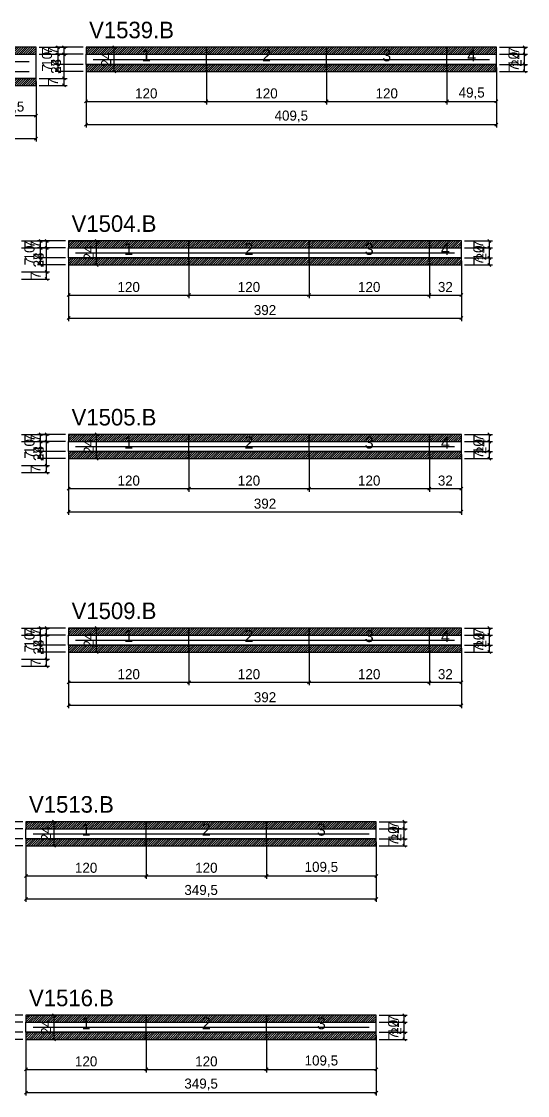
# Model space of a CAD drawing. Extents: x -9000 to 3070, y -8772 to 1250.
# Drawn here: x 603 to 1108, y -8758 to -7687 of the extents above; entities that cross this region are included whole.
import ezdxf
from ezdxf.enums import TextEntityAlignment as Align

# ---------------------------------------------------------------- set-up
doc = ezdxf.new("R2010")
doc.units = 0
for name, color, linetype in [('5', 5, 'Continuous'), ('COTA', 241, 'Continuous'), ('NOMENCLATURA', 7, 'Continuous'), ('Painéis', 200, 'Continuous'), ('SARR_2.2x5', 40, 'Continuous'), ('SARR_2.2x7', 40, 'Continuous'), ('SCO-___-LAJ', 224, 'Continuous')]:
    doc.layers.add(name, color=color, linetype=linetype)
doc.dimstyles.new('PAINEL', dxfattribs={"dimtxt": 10, "dimasz": 3, "dimexe": 3, "dimexo": 3, "dimgap": 3, "dimtad": 1, "dimblk": 'OBLIQUE', "dimblk1": 'OBLIQUE', "dimcen": 2.5, "dimclrd": 4, "dimclre": 4, "dimclrt": 240, "dimazin": 3, "dimtfac": 1, "dimtmove": 0, "dimatfit": 3})

# ---------------------------------------------------------------- blocks, each defined once
blk = doc.blocks.new('_OBLIQUE')
at = {"color": 0, "linetype": 'BYBLOCK'}
blk.add_line((-0.5, -0.5), (0.5, 0.5), dxfattribs=at)

msp = doc.modelspace()

# ---------------------------------------------------------------- hatches: boundary and pattern name
at = {"layer": 'COTA'}
h = msp.add_hatch(dxfattribs=at)
h.set_pattern_fill('ANSI31', scale=0.5)
h.paths.add_polyline_path([(568, -7720), (617.5, -7720), (617.5, -7713), (568, -7713)])
h = msp.add_hatch(dxfattribs=at)
h.set_pattern_fill('ANSI31', scale=0.5)
h.paths.add_polyline_path([(667.5, -7720), (787.5, -7720), (787.5, -7713), (667.5, -7713)])
h = msp.add_hatch(dxfattribs=at)
h.set_pattern_fill('ANSI31', scale=0.5)
h.paths.add_polyline_path([(787.5, -7720), (907.5, -7720), (907.5, -7713), (787.5, -7713)])
h = msp.add_hatch(dxfattribs=at)
h.set_pattern_fill('ANSI31', scale=0.5)
h.paths.add_polyline_path([(907.5, -7720), (1027.5, -7720), (1027.5, -7713), (907.5, -7713)])
h = msp.add_hatch(dxfattribs=at)
h.set_pattern_fill('ANSI31', scale=0.5)
h.paths.add_polyline_path([(1027.5, -7720), (1077, -7720), (1077, -7713), (1027.5, -7713)])
h = msp.add_hatch(dxfattribs=at)
h.set_pattern_fill('ANSI31', scale=0.5)
h.paths.add_polyline_path([(667.5, -7737), (787.5, -7737), (787.5, -7730), (667.5, -7730)])
h = msp.add_hatch(dxfattribs=at)
h.set_pattern_fill('ANSI31', scale=0.5)
h.paths.add_polyline_path([(787.5, -7737), (907.5, -7737), (907.5, -7730), (787.5, -7730)])
h = msp.add_hatch(dxfattribs=at)
h.set_pattern_fill('ANSI31', scale=0.5)
h.paths.add_polyline_path([(907.5, -7737), (1027.5, -7737), (1027.5, -7730), (907.5, -7730)])
h = msp.add_hatch(dxfattribs=at)
h.set_pattern_fill('ANSI31', scale=0.5)
h.paths.add_polyline_path([(1027.5, -7737), (1077, -7737), (1077, -7730), (1027.5, -7730)])
h = msp.add_hatch(dxfattribs=at)
h.set_pattern_fill('ANSI31', scale=0.5)
h.paths.add_polyline_path([(568, -7751), (617.5, -7751), (617.5, -7744), (568, -7744)])
h = msp.add_hatch(dxfattribs=at)
h.set_pattern_fill('ANSI31', scale=0.5)
h.paths.add_polyline_path([(650, -7913), (770, -7913), (770, -7906), (650, -7906)])
h = msp.add_hatch(dxfattribs=at)
h.set_pattern_fill('ANSI31', scale=0.5)
h.paths.add_polyline_path([(770, -7913), (890, -7913), (890, -7906), (770, -7906)])
h = msp.add_hatch(dxfattribs=at)
h.set_pattern_fill('ANSI31', scale=0.5)
h.paths.add_polyline_path([(890, -7913), (1010, -7913), (1010, -7906), (890, -7906)])
h = msp.add_hatch(dxfattribs=at)
h.set_pattern_fill('ANSI31', scale=0.5)
h.paths.add_polyline_path([(1010, -7913), (1042, -7913), (1042, -7906), (1010, -7906)])
h = msp.add_hatch(dxfattribs=at)
h.set_pattern_fill('ANSI31', scale=0.5)
h.paths.add_polyline_path([(650, -7930), (770, -7930), (770, -7923), (650, -7923)])
h = msp.add_hatch(dxfattribs=at)
h.set_pattern_fill('ANSI31', scale=0.5)
h.paths.add_polyline_path([(770, -7930), (890, -7930), (890, -7923), (770, -7923)])
h = msp.add_hatch(dxfattribs=at)
h.set_pattern_fill('ANSI31', scale=0.5)
h.paths.add_polyline_path([(890, -7930), (1010, -7930), (1010, -7923), (890, -7923)])
h = msp.add_hatch(dxfattribs=at)
h.set_pattern_fill('ANSI31', scale=0.5)
h.paths.add_polyline_path([(1010, -7930), (1042, -7930), (1042, -7923), (1010, -7923)])
h = msp.add_hatch(dxfattribs=at)
h.set_pattern_fill('ANSI31', scale=0.5)
h.paths.add_polyline_path([(650, -8106), (770, -8106), (770, -8099), (650, -8099)])
h = msp.add_hatch(dxfattribs=at)
h.set_pattern_fill('ANSI31', scale=0.5)
h.paths.add_polyline_path([(770, -8106), (890, -8106), (890, -8099), (770, -8099)])
h = msp.add_hatch(dxfattribs=at)
h.set_pattern_fill('ANSI31', scale=0.5)
h.paths.add_polyline_path([(890, -8106), (1010, -8106), (1010, -8099), (890, -8099)])
h = msp.add_hatch(dxfattribs=at)
h.set_pattern_fill('ANSI31', scale=0.5)
h.paths.add_polyline_path([(1010, -8106), (1042, -8106), (1042, -8099), (1010, -8099)])
h = msp.add_hatch(dxfattribs=at)
h.set_pattern_fill('ANSI31', scale=0.5)
h.paths.add_polyline_path([(650, -8123), (770, -8123), (770, -8116), (650, -8116)])
h = msp.add_hatch(dxfattribs=at)
h.set_pattern_fill('ANSI31', scale=0.5)
h.paths.add_polyline_path([(770, -8123), (890, -8123), (890, -8116), (770, -8116)])
h = msp.add_hatch(dxfattribs=at)
h.set_pattern_fill('ANSI31', scale=0.5)
h.paths.add_polyline_path([(890, -8123), (1010, -8123), (1010, -8116), (890, -8116)])
h = msp.add_hatch(dxfattribs=at)
h.set_pattern_fill('ANSI31', scale=0.5)
h.paths.add_polyline_path([(1010, -8123), (1042, -8123), (1042, -8116), (1010, -8116)])
h = msp.add_hatch(dxfattribs=at)
h.set_pattern_fill('ANSI31', scale=0.5)
h.paths.add_polyline_path([(650, -8299), (770, -8299), (770, -8292), (650, -8292)])
h = msp.add_hatch(dxfattribs=at)
h.set_pattern_fill('ANSI31', scale=0.5)
h.paths.add_polyline_path([(770, -8299), (890, -8299), (890, -8292), (770, -8292)])
h = msp.add_hatch(dxfattribs=at)
h.set_pattern_fill('ANSI31', scale=0.5)
h.paths.add_polyline_path([(890, -8299), (1010, -8299), (1010, -8292), (890, -8292)])
h = msp.add_hatch(dxfattribs=at)
h.set_pattern_fill('ANSI31', scale=0.5)
h.paths.add_polyline_path([(1010, -8299), (1042, -8299), (1042, -8292), (1010, -8292)])
h = msp.add_hatch(dxfattribs=at)
h.set_pattern_fill('ANSI31', scale=0.5)
h.paths.add_polyline_path([(650, -8316), (770, -8316), (770, -8309), (650, -8309)])
h = msp.add_hatch(dxfattribs=at)
h.set_pattern_fill('ANSI31', scale=0.5)
h.paths.add_polyline_path([(770, -8316), (890, -8316), (890, -8309), (770, -8309)])
h = msp.add_hatch(dxfattribs=at)
h.set_pattern_fill('ANSI31', scale=0.5)
h.paths.add_polyline_path([(890, -8316), (1010, -8316), (1010, -8309), (890, -8309)])
h = msp.add_hatch(dxfattribs=at)
h.set_pattern_fill('ANSI31', scale=0.5)
h.paths.add_polyline_path([(1010, -8316), (1042, -8316), (1042, -8309), (1010, -8309)])
h = msp.add_hatch(dxfattribs=at)
h.set_pattern_fill('ANSI31', scale=0.5)
h.paths.add_polyline_path([(607.5, -8492), (727.5, -8492), (727.5, -8485), (607.5, -8485)])
h = msp.add_hatch(dxfattribs=at)
h.set_pattern_fill('ANSI31', scale=0.5)
h.paths.add_polyline_path([(727.5, -8492), (847.5, -8492), (847.5, -8485), (727.5, -8485)])
h = msp.add_hatch(dxfattribs=at)
h.set_pattern_fill('ANSI31', scale=0.5)
h.paths.add_polyline_path([(847.5, -8492), (957, -8492), (957, -8485), (847.5, -8485)])
h = msp.add_hatch(dxfattribs=at)
h.set_pattern_fill('ANSI31', scale=0.5)
h.paths.add_polyline_path([(607.5, -8509), (727.5, -8509), (727.5, -8502), (607.5, -8502)])
h = msp.add_hatch(dxfattribs=at)
h.set_pattern_fill('ANSI31', scale=0.5)
h.paths.add_polyline_path([(727.5, -8509), (847.5, -8509), (847.5, -8502), (727.5, -8502)])
h = msp.add_hatch(dxfattribs=at)
h.set_pattern_fill('ANSI31', scale=0.5)
h.paths.add_polyline_path([(847.5, -8509), (957, -8509), (957, -8502), (847.5, -8502)])
h = msp.add_hatch(dxfattribs=at)
h.set_pattern_fill('ANSI31', scale=0.5)
h.paths.add_polyline_path([(607.5, -8685), (727.5, -8685), (727.5, -8678), (607.5, -8678)])
h = msp.add_hatch(dxfattribs=at)
h.set_pattern_fill('ANSI31', scale=0.5)
h.paths.add_polyline_path([(727.5, -8685), (847.5, -8685), (847.5, -8678), (727.5, -8678)])
h = msp.add_hatch(dxfattribs=at)
h.set_pattern_fill('ANSI31', scale=0.5)
h.paths.add_polyline_path([(847.5, -8685), (957, -8685), (957, -8678), (847.5, -8678)])
h = msp.add_hatch(dxfattribs=at)
h.set_pattern_fill('ANSI31', scale=0.5)
h.paths.add_polyline_path([(607.5, -8702), (727.5, -8702), (727.5, -8695), (607.5, -8695)])
h = msp.add_hatch(dxfattribs=at)
h.set_pattern_fill('ANSI31', scale=0.5)
h.paths.add_polyline_path([(727.5, -8702), (847.5, -8702), (847.5, -8695), (727.5, -8695)])
h = msp.add_hatch(dxfattribs=at)
h.set_pattern_fill('ANSI31', scale=0.5)
h.paths.add_polyline_path([(847.5, -8702), (957, -8702), (957, -8695), (847.5, -8695)])

# ---------------------------------------------------------------- linework, layer by layer
at = {"layer": 'Painéis'}
for p, q in [((568, -7720), (617.5, -7720)), ((617.5, -7744), (617.5, -7720)), ((667.5, -7720), (787.5, -7720)), ((667.5, -7730), (667.5, -7720)), ((787.5, -7730), (787.5, -7720)), ((787.5, -7730), (787.5, -7720)), ((787.5, -7720), (907.5, -7720)), ((787.5, -7730), (787.5, -7720)), ((907.5, -7730), (907.5, -7720)), ((907.5, -7730), (907.5, -7720)), ((907.5, -7720), (1027.5, -7720)), ((907.5, -7730), (907.5, -7720)), ((1027.5, -7730), (1027.5, -7720)), ((1027.5, -7730), (1027.5, -7720)), ((1027.5, -7720), (1077, -7720)), ((1027.5, -7730), (1027.5, -7720)), ((1077, -7730), (1077, -7720)), ((667.5, -7730), (787.5, -7730)), ((787.5, -7730), (907.5, -7730)), ((907.5, -7730), (1027.5, -7730)), ((1027.5, -7730), (1077, -7730)), ((568, -7744), (617.5, -7744)), ((650, -7913), (770, -7913)), ((650, -7923), (650, -7913)), ((650, -7923), (770, -7923)), ((770, -7923), (770, -7913)), ((770, -7923), (770, -7913)), ((770, -7913), (890, -7913)), ((770, -7923), (770, -7913)), ((770, -7923), (890, -7923)), ((890, -7923), (890, -7913)), ((890, -7923), (890, -7913)), ((890, -7913), (1010, -7913)), ((890, -7923), (890, -7913)), ((890, -7923), (1010, -7923)), ((1010, -7923), (1010, -7913)), ((1010, -7923), (1010, -7913)), ((1010, -7913), (1042, -7913)), ((1010, -7923), (1010, -7913)), ((1010, -7923), (1042, -7923)), ((1042, -7923), (1042, -7913)), ((650, -8106), (770, -8106)), ((650, -8116), (650, -8106)), ((650, -8116), (770, -8116)), ((770, -8116), (770, -8106)), ((770, -8116), (770, -8106)), ((770, -8106), (890, -8106)), ((770, -8116), (770, -8106)), ((770, -8116), (890, -8116)), ((890, -8116), (890, -8106)), ((890, -8116), (890, -8106)), ((890, -8106), (1010, -8106)), ((890, -8116), (890, -8106)), ((890, -8116), (1010, -8116)), ((1010, -8116), (1010, -8106)), ((1010, -8116), (1010, -8106)), ((1010, -8106), (1042, -8106)), ((1010, -8116), (1010, -8106)), ((1010, -8116), (1042, -8116)), ((1042, -8116), (1042, -8106)), ((650, -8299), (770, -8299)), ((650, -8309), (650, -8299)), ((770, -8309), (770, -8299)), ((770, -8309), (770, -8299)), ((770, -8299), (890, -8299)), ((770, -8309), (770, -8299)), ((890, -8309), (890, -8299)), ((890, -8309), (890, -8299)), ((890, -8299), (1010, -8299)), ((890, -8309), (890, -8299)), ((1010, -8309), (1010, -8299)), ((1010, -8309), (1010, -8299)), ((1010, -8299), (1042, -8299)), ((1010, -8309), (1010, -8299)), ((1042, -8309), (1042, -8299)), ((650, -8309), (770, -8309)), ((770, -8309), (890, -8309)), ((890, -8309), (1010, -8309)), ((1010, -8309), (1042, -8309)), ((607.5, -8492), (727.5, -8492)), ((607.5, -8502), (607.5, -8492)), ((727.5, -8502), (727.5, -8492)), ((727.5, -8502), (727.5, -8492)), ((727.5, -8492), (847.5, -8492)), ((727.5, -8502), (727.5, -8492)), ((847.5, -8502), (847.5, -8492)), ((847.5, -8502), (847.5, -8492)), ((847.5, -8492), (957, -8492)), ((847.5, -8502), (847.5, -8492)), ((957, -8502), (957, -8492)), ((607.5, -8502), (727.5, -8502)), ((727.5, -8502), (847.5, -8502)), ((847.5, -8502), (957, -8502)), ((607.5, -8685), (727.5, -8685)), ((607.5, -8695), (607.5, -8685)), ((727.5, -8695), (727.5, -8685)), ((727.5, -8695), (727.5, -8685)), ((727.5, -8685), (847.5, -8685)), ((727.5, -8695), (727.5, -8685)), ((847.5, -8695), (847.5, -8685)), ((847.5, -8695), (847.5, -8685)), ((847.5, -8685), (957, -8685)), ((847.5, -8695), (847.5, -8685)), ((957, -8695), (957, -8685)), ((607.5, -8695), (727.5, -8695)), ((727.5, -8695), (847.5, -8695)), ((847.5, -8695), (957, -8695))]:
    msp.add_line(p, q, dxfattribs=at)
at = {"layer": 'SARR_2.2x5'}
for points in [[(674.5, -7725), (787.5, -7725)], [(674.5, -7725), (787.5, -7725)], [(787.5, -7725), (907.5, -7725)], [(787.5, -7725), (907.5, -7725)], [(907.5, -7725), (1027.5, -7725)], [(907.5, -7725), (1027.5, -7725)], [(1027.5, -7725), (1070, -7725)], [(1027.5, -7725), (1070, -7725)], [(657, -7918), (770, -7918)], [(657, -7918), (770, -7918)], [(770, -7918), (890, -7918)], [(770, -7918), (890, -7918)], [(890, -7918), (1010, -7918)], [(890, -7918), (1010, -7918)], [(1010, -7918), (1035, -7918)], [(1010, -7918), (1035, -7918)], [(657, -8111), (770, -8111)], [(657, -8111), (770, -8111)], [(770, -8111), (890, -8111)], [(770, -8111), (890, -8111)], [(890, -8111), (1010, -8111)], [(890, -8111), (1010, -8111)], [(1010, -8111), (1035, -8111)], [(1010, -8111), (1035, -8111)], [(657, -8304), (770, -8304)], [(657, -8304), (770, -8304)], [(770, -8304), (890, -8304)], [(770, -8304), (890, -8304)], [(890, -8304), (1010, -8304)], [(890, -8304), (1010, -8304)], [(1010, -8304), (1035, -8304)], [(1010, -8304), (1035, -8304)], [(614.5, -8497), (727.5, -8497)], [(614.5, -8497), (727.5, -8497)], [(727.5, -8497), (847.5, -8497)], [(727.5, -8497), (847.5, -8497)], [(847.5, -8497), (950, -8497)], [(847.5, -8497), (950, -8497)], [(614.5, -8690), (727.5, -8690)], [(614.5, -8690), (727.5, -8690)], [(727.5, -8690), (847.5, -8690)], [(727.5, -8690), (847.5, -8690)], [(847.5, -8690), (950, -8690)], [(847.5, -8690), (950, -8690)]]:
    msp.add_lwpolyline(points, dxfattribs=at)
at = {"layer": 'SARR_2.2x7'}
for points in [[(568, -7727), (610.5, -7727)], [(568, -7727), (610.5, -7727)], [(568, -7737), (610.5, -7737)], [(568, -7737), (610.5, -7737)]]:
    msp.add_lwpolyline(points, dxfattribs=at)
at = {"layer": 'SCO-___-LAJ'}
for points in [[(568, -7720), (617.5, -7720), (617.5, -7713), (568, -7713)], [(667.5, -7720), (787.5, -7720), (787.5, -7713), (667.5, -7713)], [(787.5, -7720), (907.5, -7720), (907.5, -7713), (787.5, -7713)], [(907.5, -7720), (1027.5, -7720), (1027.5, -7713), (907.5, -7713)], [(1027.5, -7720), (1077, -7720), (1077, -7713), (1027.5, -7713)], [(667.5, -7737), (787.5, -7737), (787.5, -7730), (667.5, -7730)], [(787.5, -7737), (907.5, -7737), (907.5, -7730), (787.5, -7730)], [(907.5, -7737), (1027.5, -7737), (1027.5, -7730), (907.5, -7730)], [(1027.5, -7737), (1077, -7737), (1077, -7730), (1027.5, -7730)], [(568, -7751), (617.5, -7751), (617.5, -7744), (568, -7744)], [(650, -7913), (770, -7913), (770, -7906), (650, -7906)], [(770, -7913), (890, -7913), (890, -7906), (770, -7906)], [(890, -7913), (1010, -7913), (1010, -7906), (890, -7906)], [(1010, -7913), (1042, -7913), (1042, -7906), (1010, -7906)], [(650, -7930), (770, -7930), (770, -7923), (650, -7923)], [(770, -7930), (890, -7930), (890, -7923), (770, -7923)], [(890, -7930), (1010, -7930), (1010, -7923), (890, -7923)], [(1010, -7930), (1042, -7930), (1042, -7923), (1010, -7923)], [(650, -8106), (770, -8106), (770, -8099), (650, -8099)], [(770, -8106), (890, -8106), (890, -8099), (770, -8099)], [(890, -8106), (1010, -8106), (1010, -8099), (890, -8099)], [(1010, -8106), (1042, -8106), (1042, -8099), (1010, -8099)], [(650, -8123), (770, -8123), (770, -8116), (650, -8116)], [(770, -8123), (890, -8123), (890, -8116), (770, -8116)], [(890, -8123), (1010, -8123), (1010, -8116), (890, -8116)], [(1010, -8123), (1042, -8123), (1042, -8116), (1010, -8116)], [(650, -8299), (770, -8299), (770, -8292), (650, -8292)], [(770, -8299), (890, -8299), (890, -8292), (770, -8292)], [(890, -8299), (1010, -8299), (1010, -8292), (890, -8292)], [(1010, -8299), (1042, -8299), (1042, -8292), (1010, -8292)], [(650, -8316), (770, -8316), (770, -8309), (650, -8309)], [(770, -8316), (890, -8316), (890, -8309), (770, -8309)], [(890, -8316), (1010, -8316), (1010, -8309), (890, -8309)], [(1010, -8316), (1042, -8316), (1042, -8309), (1010, -8309)], [(607.5, -8492), (727.5, -8492), (727.5, -8485), (607.5, -8485)], [(727.5, -8492), (847.5, -8492), (847.5, -8485), (727.5, -8485)], [(847.5, -8492), (957, -8492), (957, -8485), (847.5, -8485)], [(607.5, -8509), (727.5, -8509), (727.5, -8502), (607.5, -8502)], [(727.5, -8509), (847.5, -8509), (847.5, -8502), (727.5, -8502)], [(847.5, -8509), (957, -8509), (957, -8502), (847.5, -8502)], [(607.5, -8685), (727.5, -8685), (727.5, -8678), (607.5, -8678)], [(727.5, -8685), (847.5, -8685), (847.5, -8678), (727.5, -8678)], [(847.5, -8685), (957, -8685), (957, -8678), (847.5, -8678)], [(607.5, -8702), (727.5, -8702), (727.5, -8695), (607.5, -8695)], [(727.5, -8702), (847.5, -8702), (847.5, -8695), (727.5, -8695)], [(847.5, -8702), (957, -8702), (957, -8695), (847.5, -8695)]]:
    msp.add_lwpolyline(points, close=True, dxfattribs=at)

# ---------------------------------------------------------------- texts
at = {"layer": '5'}
for s, p in [('1', (727.5, -7721)), ('2', (847.5, -7721)), ('3', (967.5, -7721)), ('4', (1052.25, -7721)), ('1', (710, -7914)), ('2', (830, -7914)), ('3', (950, -7914)), ('4', (1026, -7914)), ('1', (710, -8107)), ('2', (830, -8107)), ('3', (950, -8107)), ('4', (1026, -8107)), ('1', (710, -8300)), ('2', (830, -8300)), ('3', (950, -8300)), ('4', (1026, -8300)), ('1', (667.5, -8493)), ('2', (787.5, -8493)), ('3', (902.25, -8493)), ('1', (667.5, -8686)), ('2', (787.5, -8686)), ('3', (902.25, -8686))]:
    msp.add_text(s, height=12, dxfattribs=at).set_placement(p, align=Align.MIDDLE_CENTER)
at = {"layer": 'NOMENCLATURA'}
for s, p in [('V1539.B', (670.5, -7704)), ('V1504.B', (653, -7897)), ('V1505.B', (653, -8090)), ('V1509.B', (653, -8283)), ('V1513.B', (610.5, -8476)), ('V1516.B', (610.5, -8669))]:
    msp.add_text(s, height=16.5, dxfattribs=at).set_placement(p)

# ---------------------------------------------------------------- dimensions: what is measured, and where the dimension line sits
at = {"layer": 'COTA'}
for base, p1, p2 in [((645.5, -7751), (617.5, -7751), (617.5, -7713)), ((645.5, -7720), (617.5, -7720), (617.5, -7713)), ((645.5, -7744), (617.5, -7744), (617.5, -7720)), ((639.5, -7720), (667.5, -7720), (667.5, -7713)), ((639.5, -7730), (667.5, -7730), (667.5, -7720)), ((695.5, -7737), (667.5, -7737), (667.5, -7713)), ((1105, -7737), (1077, -7737), (1077, -7713)), ((1105, -7720), (1077, -7720), (1077, -7713)), ((1105, -7730), (1077, -7730), (1077, -7720)), ((639.5, -7737), (667.5, -7737), (667.5, -7730)), ((1105, -7737), (1077, -7737), (1077, -7730)), ((645.5, -7751), (617.5, -7751), (617.5, -7744)), ((628, -7944), (600, -7944), (600, -7906)), ((628, -7913), (600, -7913), (600, -7906)), ((628, -7937), (600, -7937), (600, -7913)), ((622, -7913), (650, -7913), (650, -7906)), ((622, -7923), (650, -7923), (650, -7913)), ((678, -7930), (650, -7930), (650, -7906)), ((1070, -7930), (1042, -7930), (1042, -7906)), ((1070, -7913), (1042, -7913), (1042, -7906)), ((1070, -7923), (1042, -7923), (1042, -7913)), ((622, -7930), (650, -7930), (650, -7923)), ((1070, -7930), (1042, -7930), (1042, -7923)), ((628, -7944), (600, -7944), (600, -7937)), ((628, -8137), (600, -8137), (600, -8099)), ((628, -8106), (600, -8106), (600, -8099)), ((628, -8130), (600, -8130), (600, -8106)), ((622, -8106), (650, -8106), (650, -8099)), ((622, -8116), (650, -8116), (650, -8106)), ((678, -8123), (650, -8123), (650, -8099)), ((1070, -8123), (1042, -8123), (1042, -8099)), ((1070, -8106), (1042, -8106), (1042, -8099)), ((1070, -8116), (1042, -8116), (1042, -8106)), ((622, -8123), (650, -8123), (650, -8116)), ((1070, -8123), (1042, -8123), (1042, -8116)), ((628, -8137), (600, -8137), (600, -8130)), ((628, -8330), (600, -8330), (600, -8292)), ((628, -8299), (600, -8299), (600, -8292)), ((628, -8323), (600, -8323), (600, -8299)), ((622, -8299), (650, -8299), (650, -8292)), ((622, -8309), (650, -8309), (650, -8299)), ((678, -8316), (650, -8316), (650, -8292)), ((1070, -8316), (1042, -8316), (1042, -8292)), ((1070, -8299), (1042, -8299), (1042, -8292)), ((1070, -8309), (1042, -8309), (1042, -8299)), ((622, -8316), (650, -8316), (650, -8309)), ((1070, -8316), (1042, -8316), (1042, -8309)), ((628, -8330), (600, -8330), (600, -8323)), ((579.5, -8492), (607.5, -8492), (607.5, -8485)), ((579.5, -8502), (607.5, -8502), (607.5, -8492)), ((635.5, -8509), (607.5, -8509), (607.5, -8485)), ((985, -8509), (957, -8509), (957, -8485)), ((985, -8492), (957, -8492), (957, -8485)), ((985, -8502), (957, -8502), (957, -8492)), ((579.5, -8509), (607.5, -8509), (607.5, -8502)), ((985, -8509), (957, -8509), (957, -8502)), ((579.5, -8685), (607.5, -8685), (607.5, -8678)), ((579.5, -8695), (607.5, -8695), (607.5, -8685)), ((635.5, -8702), (607.5, -8702), (607.5, -8678)), ((985, -8702), (957, -8702), (957, -8678)), ((985, -8685), (957, -8685), (957, -8678)), ((985, -8695), (957, -8695), (957, -8685)), ((579.5, -8702), (607.5, -8702), (607.5, -8695)), ((985, -8702), (957, -8702), (957, -8695))]:
    msp.add_linear_dim(base=base, p1=p1, p2=p2, angle=90, dimstyle='PAINEL', dxfattribs=at).render()
for base, p1, p2 in [((667.5, -7767), (667.5, -7730), (787.5, -7730)), ((667.5, -7790), (667.5, -7730), (1077, -7730)), ((787.5, -7767), (787.5, -7730), (907.5, -7730)), ((907.5, -7767), (907.5, -7730), (1027.5, -7730)), ((1027.5, -7767), (1027.5, -7730), (1077, -7730)), ((208, -7804), (208, -7744), (617.5, -7744)), ((568, -7781), (568, -7744), (617.5, -7744)), ((650, -7960), (650, -7923), (770, -7923)), ((650, -7983), (650, -7923), (1042, -7923)), ((770, -7960), (770, -7923), (890, -7923)), ((890, -7960), (890, -7923), (1010, -7923)), ((1010, -7960), (1010, -7923), (1042, -7923)), ((650, -8153), (650, -8116), (770, -8116)), ((650, -8176), (650, -8116), (1042, -8116)), ((770, -8153), (770, -8116), (890, -8116)), ((890, -8153), (890, -8116), (1010, -8116)), ((1010, -8153), (1010, -8116), (1042, -8116)), ((650, -8346), (650, -8309), (770, -8309)), ((650, -8369), (650, -8309), (1042, -8309)), ((770, -8346), (770, -8309), (890, -8309)), ((890, -8346), (890, -8309), (1010, -8309)), ((1010, -8346), (1010, -8309), (1042, -8309)), ((607.5, -8539), (607.5, -8502), (727.5, -8502)), ((607.5, -8562), (607.5, -8502), (957, -8502)), ((727.5, -8539), (727.5, -8502), (847.5, -8502)), ((847.5, -8539), (847.5, -8502), (957, -8502)), ((607.5, -8732), (607.5, -8695), (727.5, -8695)), ((607.5, -8755), (607.5, -8695), (957, -8695)), ((727.5, -8732), (727.5, -8695), (847.5, -8695)), ((847.5, -8732), (847.5, -8695), (957, -8695))]:
    msp.add_linear_dim(base=base, p1=p1, p2=p2, dimstyle='PAINEL', dxfattribs=at).render()

doc.saveas('drawing.dxf')
